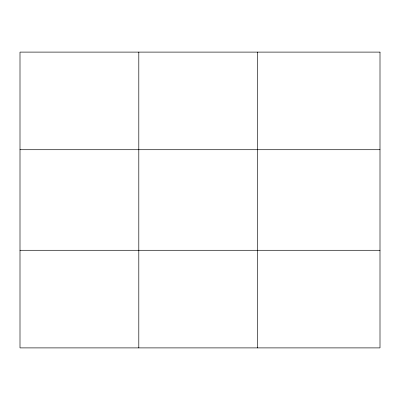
<?xml version="1.0" encoding="UTF-8"?>
<svg xmlns="http://www.w3.org/2000/svg" width="400" height="400" viewBox="0 0 400 400"><rect width="100%" height="100%" fill="white"/><g stroke="black" fill="none" stroke-linecap="round" stroke-linejoin="round"><path stroke-width="0.6" d="M138.8 52.105L138.8 347.895M257.6 52.105L257.6 347.895M20 149.715L380 149.715M20 250.285L380 250.285M380 52.105L380 347.895L20 347.895L20 52.105L380 52.105"/></g></svg>
